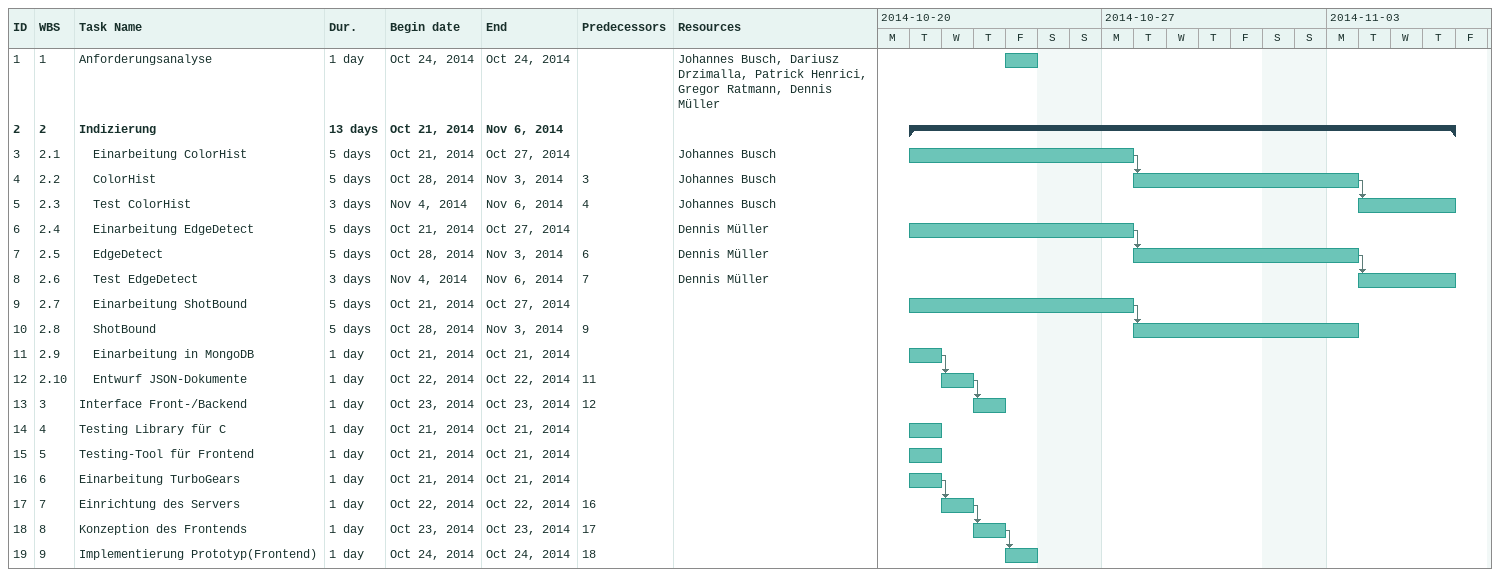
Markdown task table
| ID | WBS | Task | Duration | Start | Finish | Predecessors | Resources |
|---|---|---|---|---|---|---|---|
| 1 | 1 | Anforderungsanalyse | 1d | 2014-10-24 | 2014-10-24 |  | Johannes Busch, Dariusz Drzimalla, Patrick Henrici, Gregor Ratmann, Dennis Müller |
| 2 | 2 | **Indizierung** | 13d | 2014-10-21 | 2014-11-06 |  |  |
| 3 | 2.1 | Einarbeitung ColorHist | 5d | 2014-10-21 | 2014-10-27 |  | Johannes Busch |
| 4 | 2.2 | ColorHist | 5d | 2014-10-28 | 2014-11-03 | 3 | Johannes Busch |
| 5 | 2.3 | Test ColorHist | 3d | 2014-11-04 | 2014-11-06 | 4 | Johannes Busch |
| 6 | 2.4 | Einarbeitung EdgeDetect | 5d | 2014-10-21 | 2014-10-27 |  | Dennis Müller |
| 7 | 2.5 | EdgeDetect | 5d | 2014-10-28 | 2014-11-03 | 6 | Dennis Müller |
| 8 | 2.6 | Test EdgeDetect | 3d | 2014-11-04 | 2014-11-06 | 7 | Dennis Müller |
| 9 | 2.7 | Einarbeitung ShotBound | 5d | 2014-10-21 | 2014-10-27 |  |  |
| 10 | 2.8 | ShotBound | 5d | 2014-10-28 | 2014-11-03 | 9 |  |
| 11 | 2.9 | Einarbeitung in MongoDB | 1d | 2014-10-21 | 2014-10-21 |  |  |
| 12 | 2.10 | Entwurf JSON-Dokumente | 1d | 2014-10-22 | 2014-10-22 | 11 |  |
| 13 | 3 | Interface Front-/Backend | 1d | 2014-10-23 | 2014-10-23 | 12 |  |
| 14 | 4 | Testing Library für C | 1d | 2014-10-21 | 2014-10-21 |  |  |
| 15 | 5 | Testing-Tool für Frontend | 1d | 2014-10-21 | 2014-10-21 |  |  |
| 16 | 6 | Einarbeitung TurboGears | 1d | 2014-10-21 | 2014-10-21 |  |  |
| 17 | 7 | Einrichtung des Servers | 1d | 2014-10-22 | 2014-10-22 | 16 |  |
| 18 | 8 | Konzeption des Frontends | 1d | 2014-10-23 | 2014-10-23 | 17 |  |
| 19 | 9 | Implementierung Prototyp(Frontend) | 1d | 2014-10-24 | 2014-10-24 | 18 |  |
